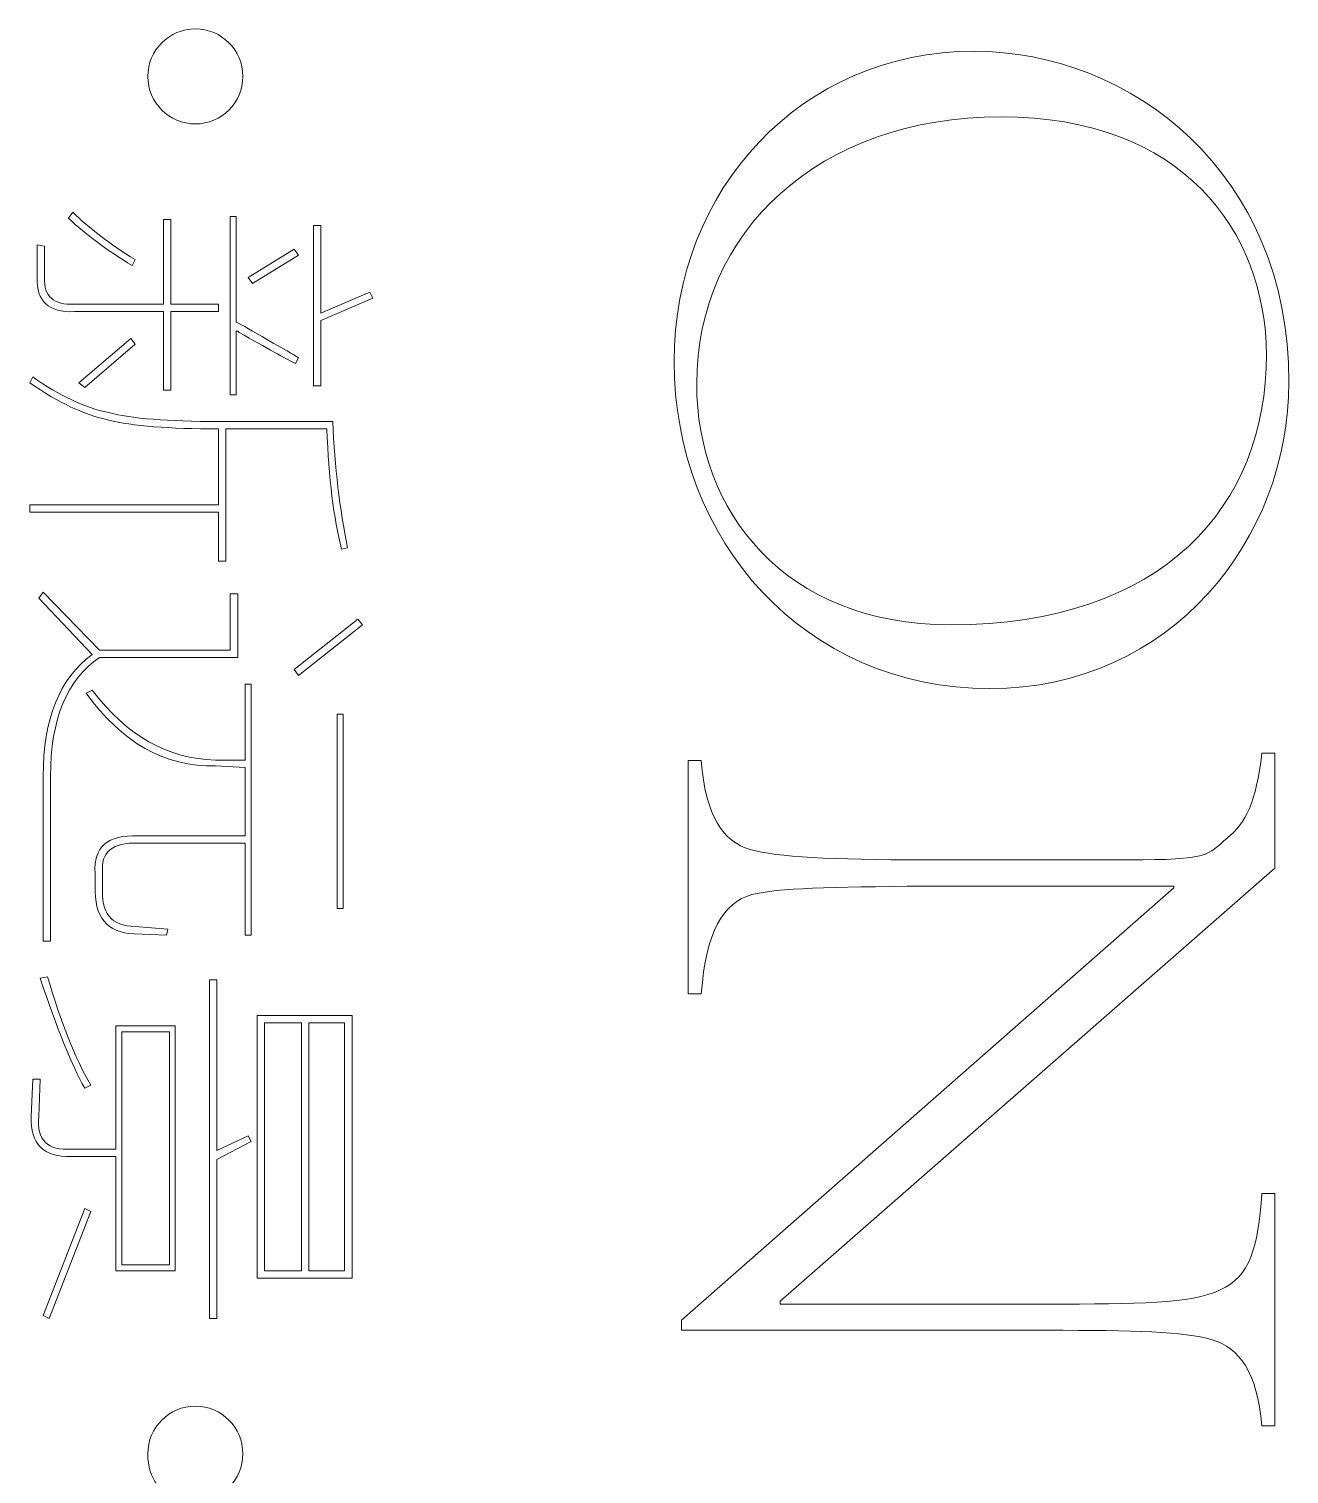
# Model space of a CAD drawing. Header units: inches. Extents: x -3733042 to -3643265, y 623859 to 997713.
# Drawn here: x -3679442 to -3678728, y 794104 to 794923 of the extents above; entities that cross this region are included whole.
import ezdxf

# ---------------------------------------------------------------- set-up
doc = ezdxf.new("R2010")
doc.units = ezdxf.units.IN
doc.header["$LTSCALE"] = 1000
doc.header["$MEASUREMENT"] = 0
doc.layers.get('0').update_dxf_attribs({"lineweight": 18})

msp = doc.modelspace()

# ---------------------------------------------------------------- linework, layer by layer
at = {"lineweight": 9}
for p, q in [((-3679365.75, 794814.94), (-3679365.75, 794766.98)), ((-3679361.51, 794814.94), (-3679361.51, 794766.98)), ((-3679327.87, 794816.62), (-3679327.87, 794715.67)), ((-3679324.51, 794816.62), (-3679324.51, 794756.88)), ((-3679280.79, 794720.73), (-3679280.79, 794811.55)), ((-3679280.79, 794811.55), (-3679276.58, 794811.55)), ((-3679276.58, 794811.55), (-3679276.58, 794761.95)), ((-3679437.22, 794800.63), (-3679437.22, 794782.13)), ((-3679433.03, 794799.8), (-3679433.03, 794782.13)), ((-3679317.79, 794782.13), (-3679291.7, 794798.12)), ((-3679291.7, 794798.12), (-3679289.19, 794794.73)), ((-3679289.19, 794794.73), (-3679315.26, 794778.77)), ((-3679315.26, 794778.77), (-3679317.79, 794782.13)), ((-3679276.58, 794761.95), (-3679248.81, 794773.73)), ((-3679248.81, 794773.73), (-3679247.15, 794770.34)), ((-3679334.62, 794766.98), (-3679334.62, 794762.77)), ((-3679247.15, 794770.34), (-3679276.58, 794757.73)), ((-3679365.75, 794762.77), (-3679365.75, 794718.2)), ((-3679361.51, 794762.77), (-3679361.51, 794718.2)), ((-3679276.58, 794757.73), (-3679276.58, 794720.73)), ((-3679324.51, 794751.84), (-3679324.51, 794715.67)), ((-3679413.68, 794722.41), (-3679384.25, 794747.63)), ((-3679381.72, 794744.27), (-3679410.32, 794719.88)), ((-3679384.25, 794747.63), (-3679381.72, 794744.27)), ((-3679410.32, 794719.88), (-3679413.68, 794722.41)), ((-3679276.58, 794720.73), (-3679280.79, 794720.73)), ((-3679334.62, 794696.34), (-3679334.62, 794653.42)), ((-3679330.4, 794696.34), (-3679330.4, 794621.46)), ((-3679441.46, 794653.42), (-3679441.46, 794649.24)), ((-3679334.62, 794649.24), (-3679334.62, 794621.46)), ((-3679327.87, 794602.96), (-3679327.87, 794571)), ((-3679323.69, 794602.96), (-3679323.69, 794566.79)), ((-3679291.7, 794560.07), (-3679255.55, 794588.65)), ((-3679253.04, 794585.29), (-3679289.19, 794556.69)), ((-3679255.55, 794588.65), (-3679253.04, 794585.29)), ((-3679289.19, 794556.69), (-3679291.7, 794560.07)), ((-3679319.47, 794551.65), (-3679319.47, 794508.76)), ((-3679316.12, 794551.65), (-3679316.12, 794409.51)), ((-3679267.31, 794424.65), (-3679267.31, 794534.83)), ((-3679267.31, 794534.83), (-3679263.95, 794534.83)), ((-3679263.95, 794534.83), (-3679263.95, 794424.65)), ((-3679319.47, 794504.55), (-3679319.47, 794465.87)), ((-3679433.86, 794499.51), (-3679433.86, 794406.13)), ((-3679429.67, 794499.51), (-3679429.67, 794406.13)), ((-3679319.47, 794461.65), (-3679319.47, 794409.51)), ((-3679404.43, 794444.83), (-3679404.43, 794437.26)), ((-3679400.22, 794444.83), (-3679400.22, 794437.26)), ((-3679263.95, 794424.65), (-3679267.31, 794424.65)), ((-3679339.65, 794192.47), (-3679339.65, 794384.27)), ((-3679339.65, 794384.27), (-3679335.47, 794384.27)), ((-3679335.47, 794384.27), (-3679335.47, 794287.53)), ((-3679312.73, 794215.18), (-3679312.73, 794364.06)), ((-3679312.73, 794364.06), (-3679258.91, 794364.06)), ((-3679258.91, 794364.06), (-3679258.91, 794215.18)), ((-3679392.65, 794358.2), (-3679392.65, 794288.38)), ((-3679359.01, 794358.2), (-3679359.01, 794219.39)), ((-3679308.54, 794359.88), (-3679308.54, 794219.39)), ((-3679287.51, 794359.88), (-3679308.54, 794359.88)), ((-3679287.51, 794219.39), (-3679287.51, 794359.88)), ((-3679263.12, 794359.88), (-3679283.3, 794359.88)), ((-3679283.3, 794359.88), (-3679283.3, 794219.39)), ((-3679263.12, 794219.39), (-3679263.12, 794359.88)), ((-3679362.37, 794354.81), (-3679389.29, 794354.81)), ((-3679389.29, 794354.81), (-3679389.29, 794222.75)), ((-3679362.37, 794222.75), (-3679362.37, 794354.81)), ((-3679335.47, 794287.53), (-3679317.79, 794295.95)), ((-3679316.12, 794292.57), (-3679335.47, 794282.49)), ((-3679317.79, 794295.95), (-3679316.12, 794292.57)), ((-3679392.65, 794284.17), (-3679392.65, 794219.39)), ((-3679335.47, 794282.49), (-3679335.47, 794192.47)), ((-3679433.86, 794194.18), (-3679410.32, 794254.72)), ((-3679406.94, 794253.04), (-3679430.5, 794192.47)), ((-3679410.32, 794254.72), (-3679406.94, 794253.04)), ((-3679389.29, 794222.75), (-3679362.37, 794222.75)), ((-3679308.54, 794219.39), (-3679287.51, 794219.39)), ((-3679283.3, 794219.39), (-3679263.12, 794219.39)), ((-3679258.91, 794215.18), (-3679312.73, 794215.18)), ((-3679430.5, 794192.47), (-3679433.86, 794194.18)), ((-3679335.47, 794192.47), (-3679339.65, 794192.47))]:
    msp.add_line(p, q, dxfattribs=at)
for p, q in [((-3678736.15, 794512.71), (-3678736.15, 794447.42)), ((-3679068.51, 794508.47), (-3679068.51, 794376.28)), ((-3678793.49, 794437.34), (-3678793.49, 794436.28)), ((-3678736.15, 794263.19), (-3678736.15, 794131.54)), ((-3679016.47, 794202.16), (-3679016.47, 794200.56)), ((-3679072.23, 794191.54), (-3679072.23, 794185.7))]:
    msp.add_line(p, q)
for points, knots in [([(-3679347.66, 794869.1), (-3679362.5, 794869.1), (-3679374.59, 794881.16), (-3679374.59, 794896.02), (-3679374.59, 794910.9), (-3679362.5, 794922.94), (-3679347.66, 794922.94), (-3679332.78, 794922.94), (-3679320.74, 794910.9), (-3679320.74, 794896.02), (-3679320.74, 794881.16), (-3679332.78, 794869.1), (-3679347.66, 794869.1)], [0, 0, 0, 0, 41.210173, 41.210173, 41.210173, 82.420345, 82.420345, 82.420345, 123.630518, 123.630518, 123.630518, 164.840691, 164.840691, 164.840691, 164.840691]), ([(-3679347.66, 794088.89), (-3679347.66, 794088.89), (-3679347.66, 794088.89), (-3679347.66, 794088.89), (-3679347.66, 794088.89), (-3679347.66, 794088.89), (-3679362.5, 794088.89), (-3679374.59, 794100.93), (-3679374.59, 794115.81), (-3679374.59, 794130.67), (-3679362.5, 794142.73), (-3679347.66, 794142.73), (-3679332.78, 794142.73), (-3679320.74, 794130.67), (-3679320.74, 794115.81), (-3679320.74, 794100.93), (-3679332.78, 794088.89), (-3679347.66, 794088.89)], [0, 0, 0, 0, 1.299713, 2.599425, 5.198851, 10.397701, 20.795402, 41.590805, 41.590805, 41.590805, 83.181609, 83.181609, 83.181609, 124.772414, 124.772414, 124.772414, 166.363219, 166.363219, 166.363219, 166.363219])]:
    msp.add_open_spline(points, degree=3, knots=knots, dxfattribs=at)
for points, knots in [([(-3678897.56, 794549.27), (-3679003.19, 794549.27), (-3679076.47, 794633.68), (-3679076.47, 794734.56), (-3679076.47, 794831.71), (-3679004.79, 794910.28), (-3678906.55, 794910.28), (-3678817.39, 794910.28), (-3678728.19, 794841.27), (-3678728.19, 794722.88), (-3678728.19, 794634.2), (-3678794.57, 794549.27), (-3678897.56, 794549.27)], [0, 0, 0, 0, 272.371618, 272.371618, 272.371618, 544.743236, 544.743236, 544.743236, 817.114854, 817.114854, 817.114854, 1089.486472, 1089.486472, 1089.486472, 1089.486472]), ([(-3678891.18, 794873.13), (-3678994.71, 794873.13), (-3679063.7, 794807.81), (-3679063.7, 794721.82), (-3679063.7, 794650.14), (-3679014.35, 794585.37), (-3678919.83, 794585.37), (-3678799.33, 794585.37), (-3678740.93, 794652.8), (-3678740.93, 794738.28)], [0, 0, 0, 0, 242.05374, 242.05374, 242.05374, 484.107479, 484.107479, 484.107479, 726.161219, 726.161219, 726.161219, 726.161219])]:
    msp.add_open_spline(points, degree=3, knots=knots)
for points in [[(-3678740.93, 794738.28), (-3678741.45, 794808.87), (-3678788.73, 794873.13), (-3678891.18, 794873.13)], [(-3678763.23, 794464.42), (-3678752.61, 794473.44), (-3678746.77, 794484.57), (-3678743.59, 794512.71)], [(-3678743.59, 794512.71), (-3678743.59, 794512.71), (-3678736.15, 794512.71), (-3678736.15, 794512.71)], [(-3679068.51, 794508.47), (-3679068.51, 794508.47), (-3679061.07, 794508.47), (-3679061.07, 794508.47)], [(-3679061.07, 794508.47), (-3679058.95, 794477.16), (-3679048.3, 794462.27), (-3679033.47, 794458.04)], [(-3678819.5, 794452.2), (-3678772.25, 794452.2), (-3678774.91, 794454.86), (-3678763.23, 794464.42)], [(-3679033.47, 794458.04), (-3679017.53, 794453.8), (-3678988.33, 794452.2), (-3678934.72, 794452.2)], [(-3678736.15, 794447.42), (-3678736.15, 794447.42), (-3679016.47, 794202.16), (-3679016.47, 794202.16)], [(-3678934.72, 794452.2), (-3678934.72, 794452.2), (-3678819.5, 794452.2), (-3678819.5, 794452.2)], [(-3679072.23, 794191.54), (-3679072.23, 794191.54), (-3678793.49, 794436.28), (-3678793.49, 794436.28)], [(-3678934.72, 794437.34), (-3678988.33, 794436.8), (-3679017.53, 794436.28), (-3679032.39, 794432.56)], [(-3678793.49, 794437.34), (-3678793.49, 794437.34), (-3678934.72, 794437.34), (-3678934.72, 794437.34)], [(-3679032.39, 794432.56), (-3679048.87, 794427.78), (-3679058.41, 794411.86), (-3679061.07, 794376.28)], [(-3679061.07, 794376.28), (-3679061.07, 794376.28), (-3679068.51, 794376.28), (-3679068.51, 794376.28)], [(-3678865.16, 794200.56), (-3678761.65, 794200.56), (-3678747.83, 794201.08), (-3678743.59, 794263.19)], [(-3678743.59, 794263.19), (-3678743.59, 794263.19), (-3678736.15, 794263.19), (-3678736.15, 794263.19)], [(-3679016.47, 794200.56), (-3679016.47, 794200.56), (-3678865.16, 794200.56), (-3678865.16, 794200.56)], [(-3678865.16, 794185.7), (-3678865.16, 794185.7), (-3679072.23, 794185.7), (-3679072.23, 794185.7)], [(-3678771.73, 794180.38), (-3678788.16, 794185.16), (-3678815.24, 794185.7), (-3678865.16, 794185.7)], [(-3678743.59, 794131.54), (-3678746.25, 794162.32), (-3678756.33, 794175.6), (-3678771.73, 794180.38)], [(-3678736.15, 794131.54), (-3678736.15, 794131.54), (-3678743.59, 794131.54), (-3678743.59, 794131.54)]]:
    msp.add_open_spline(points, degree=3)
for points in [[(-3679419.57, 794815.77), (-3679419.57, 794815.77), (-3679417.04, 794819.13), (-3679417.04, 794819.13)], [(-3679383.4, 794788.87), (-3679397.43, 794797.27), (-3679409.47, 794806.23), (-3679419.57, 794815.77)], [(-3679417.04, 794819.13), (-3679408.07, 794810.19), (-3679396.29, 794801.19), (-3679381.72, 794792.23)], [(-3679365.75, 794814.94), (-3679365.75, 794814.94), (-3679361.51, 794814.94), (-3679361.51, 794814.94)], [(-3679327.87, 794816.62), (-3679327.87, 794816.62), (-3679324.51, 794816.62), (-3679324.51, 794816.62)], [(-3679437.22, 794800.63), (-3679437.22, 794800.63), (-3679433.03, 794799.8), (-3679433.03, 794799.8)], [(-3679381.72, 794792.23), (-3679381.72, 794792.23), (-3679383.4, 794788.87), (-3679383.4, 794788.87)], [(-3679416.19, 794762.77), (-3679430.79, 794762.23), (-3679437.79, 794768.66), (-3679437.22, 794782.13)], [(-3679433.03, 794782.13), (-3679433.58, 794771.48), (-3679427.97, 794766.44), (-3679416.19, 794766.98)], [(-3679416.19, 794766.98), (-3679416.19, 794766.98), (-3679365.75, 794766.98), (-3679365.75, 794766.98)], [(-3679361.51, 794766.98), (-3679361.51, 794766.98), (-3679334.62, 794766.98), (-3679334.62, 794766.98)], [(-3679365.75, 794762.77), (-3679365.75, 794762.77), (-3679416.19, 794762.77), (-3679416.19, 794762.77)], [(-3679334.62, 794762.77), (-3679334.62, 794762.77), (-3679361.51, 794762.77), (-3679361.51, 794762.77)], [(-3679324.51, 794756.88), (-3679321.15, 794755.2), (-3679315.26, 794751.84), (-3679306.84, 794746.8)], [(-3679322.83, 794751.02), (-3679323.4, 794751.56), (-3679323.97, 794751.84), (-3679324.51, 794751.84)], [(-3679290.87, 794733.34), (-3679296.5, 794736.16), (-3679307.15, 794742.05), (-3679322.83, 794751.02)], [(-3679306.84, 794746.8), (-3679297.9, 794741.77), (-3679292.01, 794738.38), (-3679289.19, 794736.7)], [(-3679289.19, 794736.7), (-3679289.19, 794736.7), (-3679290.87, 794733.34), (-3679290.87, 794733.34)], [(-3679441.46, 794722.41), (-3679441.46, 794722.41), (-3679439.75, 794725.77), (-3679439.75, 794725.77)], [(-3679439.75, 794725.77), (-3679424.61, 794715.13), (-3679410.32, 794708.41), (-3679396.86, 794705.59)], [(-3679396.86, 794701.38), (-3679410.32, 794704.2), (-3679425.18, 794711.2), (-3679441.46, 794722.41)], [(-3679361.51, 794718.2), (-3679361.51, 794718.2), (-3679365.75, 794718.2), (-3679365.75, 794718.2)], [(-3679324.51, 794715.67), (-3679324.51, 794715.67), (-3679327.87, 794715.67), (-3679327.87, 794715.67)], [(-3679396.86, 794705.59), (-3679383.97, 794702.23), (-3679363.22, 794700.53), (-3679334.62, 794700.53)], [(-3679334.62, 794696.34), (-3679362.65, 794696.34), (-3679383.4, 794698.02), (-3679396.86, 794701.38)], [(-3679334.62, 794700.53), (-3679334.62, 794700.53), (-3679269.84, 794700.53), (-3679269.84, 794700.53)], [(-3679269.84, 794700.53), (-3679268.73, 794674.74), (-3679265.94, 794650.92), (-3679261.44, 794629.03)], [(-3679273.2, 794696.34), (-3679273.2, 794696.34), (-3679330.4, 794696.34), (-3679330.4, 794696.34)], [(-3679264.8, 794628.21), (-3679269.3, 794645.6), (-3679272.11, 794668.31), (-3679273.2, 794696.34)], [(-3679441.46, 794653.42), (-3679441.46, 794653.42), (-3679334.62, 794653.42), (-3679334.62, 794653.42)], [(-3679334.62, 794649.24), (-3679334.62, 794649.24), (-3679441.46, 794649.24), (-3679441.46, 794649.24)], [(-3679261.44, 794629.03), (-3679261.44, 794629.03), (-3679264.8, 794628.21), (-3679264.8, 794628.21)], [(-3679330.4, 794621.46), (-3679330.4, 794621.46), (-3679334.62, 794621.46), (-3679334.62, 794621.46)], [(-3679406.11, 794568.47), (-3679406.11, 794568.47), (-3679436.39, 794600.43), (-3679436.39, 794600.43)], [(-3679436.39, 794600.43), (-3679436.39, 794600.43), (-3679433.86, 794603.79), (-3679433.86, 794603.79)], [(-3679433.86, 794603.79), (-3679433.86, 794603.79), (-3679401.92, 794571), (-3679401.92, 794571)], [(-3679327.87, 794602.96), (-3679327.87, 794602.96), (-3679323.69, 794602.96), (-3679323.69, 794602.96)], [(-3679433.86, 794499.51), (-3679433.86, 794532.04), (-3679424.61, 794555.01), (-3679406.11, 794568.47)], [(-3679401.92, 794571), (-3679401.92, 794571), (-3679327.87, 794571), (-3679327.87, 794571)], [(-3679401.92, 794566.79), (-3679420.42, 794554.46), (-3679429.67, 794532.04), (-3679429.67, 794499.51)], [(-3679323.69, 794566.79), (-3679323.69, 794566.79), (-3679401.92, 794566.79), (-3679401.92, 794566.79)], [(-3679319.47, 794551.65), (-3679319.47, 794551.65), (-3679316.12, 794551.65), (-3679316.12, 794551.65)], [(-3679409.47, 794546.61), (-3679409.47, 794546.61), (-3679406.11, 794548.29), (-3679406.11, 794548.29)], [(-3679336.3, 794505.4), (-3679364.9, 794504.83), (-3679389.29, 794518.58), (-3679409.47, 794546.61)], [(-3679406.11, 794548.29), (-3679386.47, 794522.5), (-3679363.22, 794509.33), (-3679336.3, 794508.76)], [(-3679336.3, 794508.76), (-3679336.3, 794508.76), (-3679319.47, 794508.76), (-3679319.47, 794508.76)], [(-3679319.47, 794504.55), (-3679319.47, 794504.55), (-3679336.3, 794505.4), (-3679336.3, 794505.4)], [(-3679404.43, 794444.83), (-3679405.54, 794459.41), (-3679397.43, 794466.43), (-3679380.04, 794465.87)], [(-3679380.04, 794461.65), (-3679394.64, 794462.22), (-3679401.36, 794456.62), (-3679400.22, 794444.83)], [(-3679380.04, 794465.87), (-3679380.04, 794465.87), (-3679319.47, 794465.87), (-3679319.47, 794465.87)], [(-3679319.47, 794461.65), (-3679319.47, 794461.65), (-3679380.04, 794461.65), (-3679380.04, 794461.65)], [(-3679382.55, 794410.34), (-3679397.69, 794410.91), (-3679405, 794419.87), (-3679404.43, 794437.26)], [(-3679400.22, 794437.26), (-3679401.36, 794422.12), (-3679395.18, 794414.55), (-3679381.72, 794414.55)], [(-3679381.72, 794414.55), (-3679381.72, 794414.55), (-3679363.22, 794412.87), (-3679363.22, 794412.87)], [(-3679363.22, 794412.87), (-3679363.22, 794412.87), (-3679364.05, 794409.51), (-3679364.05, 794409.51)], [(-3679429.67, 794406.13), (-3679429.67, 794406.13), (-3679433.86, 794406.13), (-3679433.86, 794406.13)], [(-3679364.05, 794409.51), (-3679364.05, 794409.51), (-3679382.55, 794410.34), (-3679382.55, 794410.34)], [(-3679316.12, 794409.51), (-3679316.12, 794409.51), (-3679319.47, 794409.51), (-3679319.47, 794409.51)], [(-3679435.57, 794385.1), (-3679435.57, 794385.1), (-3679431.33, 794385.95), (-3679431.33, 794385.95)], [(-3679410.32, 794322.85), (-3679417.61, 794335.77), (-3679426.01, 794356.49), (-3679435.57, 794385.1)], [(-3679431.33, 794385.95), (-3679424.04, 794360.7), (-3679415.93, 794340.24), (-3679406.94, 794324.53)], [(-3679392.65, 794358.2), (-3679392.65, 794358.2), (-3679359.01, 794358.2), (-3679359.01, 794358.2)], [(-3679440.58, 794306.88), (-3679440.58, 794306.88), (-3679439.75, 794327.92), (-3679439.75, 794327.92)], [(-3679439.75, 794327.92), (-3679439.75, 794327.92), (-3679435.57, 794327.92), (-3679435.57, 794327.92)], [(-3679435.57, 794327.92), (-3679435.57, 794327.92), (-3679436.39, 794306.88), (-3679436.39, 794306.88)], [(-3679406.94, 794324.53), (-3679406.94, 794324.53), (-3679410.32, 794322.85), (-3679410.32, 794322.85)], [(-3679417.89, 794284.17), (-3679433.58, 794283.6), (-3679441.15, 794291.17), (-3679440.58, 794306.88)], [(-3679436.39, 794306.88), (-3679437.5, 794293.42), (-3679431.33, 794287.25), (-3679417.89, 794288.38)], [(-3679417.89, 794288.38), (-3679417.89, 794288.38), (-3679392.65, 794288.38), (-3679392.65, 794288.38)], [(-3679392.65, 794284.17), (-3679392.65, 794284.17), (-3679417.89, 794284.17), (-3679417.89, 794284.17)], [(-3679359.01, 794219.39), (-3679359.01, 794219.39), (-3679392.65, 794219.39), (-3679392.65, 794219.39)]]:
    msp.add_open_spline(points, degree=3, dxfattribs=at)

doc.saveas('drawing.dxf')
